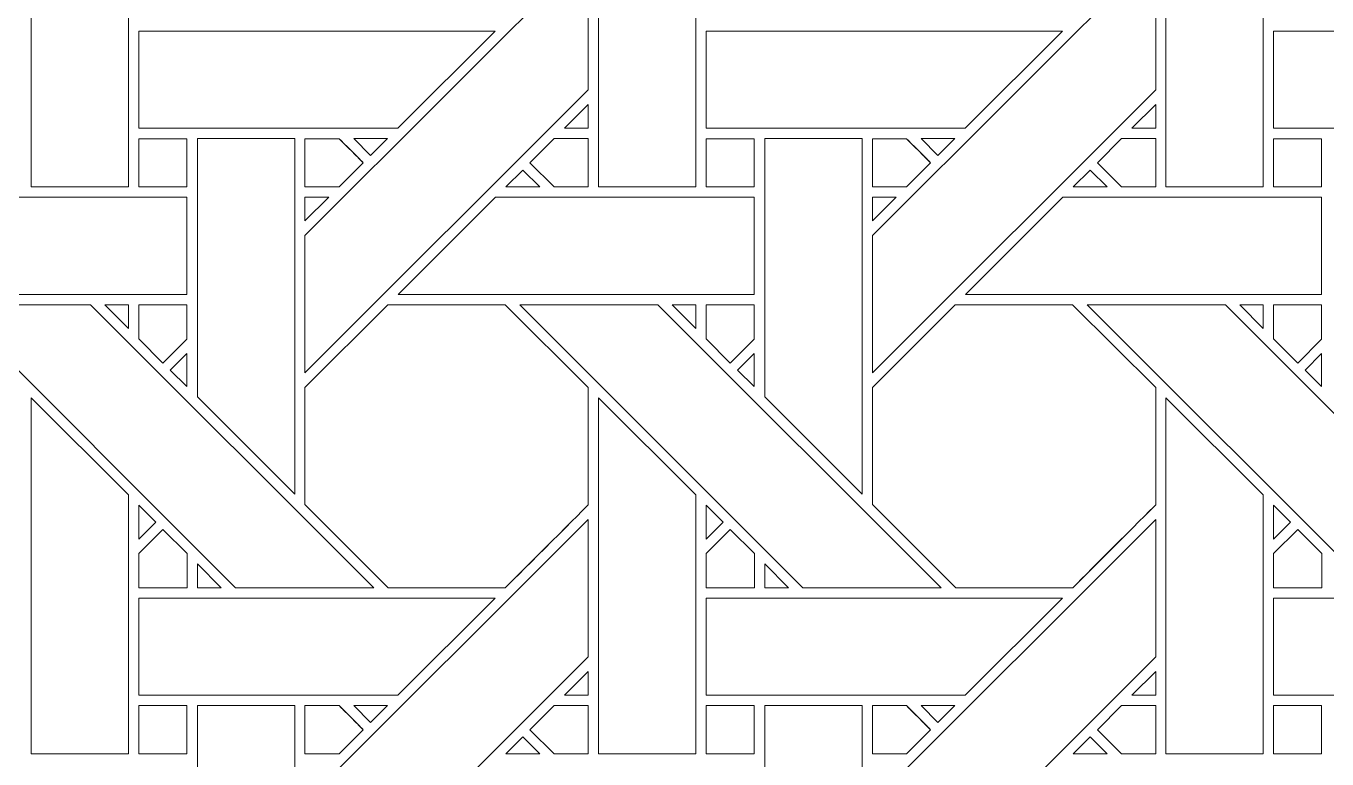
# Model space of a CAD drawing. Header units: inches. Extents: x 3.4 to 21.4, y 4.6 to 13.6.
# Drawn here: x 7.885 to 10.06, y 5.725 to 6.951 of the extents above; entities that cross this region are included whole.
import ezdxf

# ---------------------------------------------------------------- set-up
doc = ezdxf.new("R2010")
doc.units = ezdxf.units.IN
doc.header["$MEASUREMENT"] = 0
doc.layers.add('Design', color=7, linetype='Continuous', lineweight=0)

msp = doc.modelspace()

# ---------------------------------------------------------------- linework, layer by layer
at = {"layer": 'Design'}
for points, knots in [([(3.3829, 13.5948), (3.3829, 13.5948), (3.3829, 4.5948), (3.3829, 4.5948), (3.3829, 4.5948), (21.3829, 4.5948), (21.3829, 4.5948), (21.3829, 4.5948), (21.3829, 13.5948), (21.3829, 13.5948), (21.3829, 13.5948), (3.3829, 13.5948), (3.3829, 13.5948)], [0, 0, 0, 0, 1, 1, 1, 2, 2, 2, 3, 3, 3, 4, 4, 4, 4]), ([(3.8379, 13.1448), (3.8379, 13.1448), (3.8379, 5.0448), (3.8379, 5.0448), (3.8379, 5.0448), (20.9329, 5.0448), (20.9329, 5.0448), (20.9329, 5.0448), (20.9329, 13.1448), (20.9329, 13.1448), (20.9329, 13.1448), (3.8379, 13.1448), (3.8379, 13.1448)], [0, 0, 0, 0, 1, 1, 1, 2, 2, 2, 3, 3, 3, 4, 4, 4, 4]), ([(8.056, 7.1157), (8.056, 7.1157), (8.056, 6.682), (8.056, 6.682), (8.056, 6.682), (7.8932, 6.682), (7.8932, 6.682), (7.8932, 6.682), (7.8932, 7.2778), (7.8932, 7.2778), (7.8932, 7.2778), (8.056, 7.1157), (8.056, 7.1157)], [0, 0, 0, 0, 1, 1, 1, 2, 2, 2, 3, 3, 3, 4, 4, 4, 4]), ([(9.0047, 7.1157), (9.0047, 7.1157), (9.0047, 6.682), (9.0047, 6.682), (9.0047, 6.682), (8.8419, 6.682), (8.8419, 6.682), (8.8419, 6.682), (8.8419, 7.2778), (8.8419, 7.2778), (8.8419, 7.2778), (9.0047, 7.1157), (9.0047, 7.1157)], [0, 0, 0, 0, 1, 1, 1, 2, 2, 2, 3, 3, 3, 4, 4, 4, 4]), ([(9.9534, 7.1157), (9.9534, 7.1157), (9.9534, 6.682), (9.9534, 6.682), (9.9534, 6.682), (9.7907, 6.682), (9.7907, 6.682), (9.7907, 6.682), (9.7907, 7.2778), (9.7907, 7.2778), (9.7907, 7.2778), (9.9534, 7.1157), (9.9534, 7.1157)], [0, 0, 0, 0, 1, 1, 1, 2, 2, 2, 3, 3, 3, 4, 4, 4, 4]), ([(8.3511, 6.6007), (8.3511, 6.6007), (8.8248, 7.0743), (8.8248, 7.0743), (8.8248, 7.0743), (8.8248, 6.8442), (8.8248, 6.8442), (8.8248, 6.8442), (8.3511, 6.3706), (8.3511, 6.3706), (8.3511, 6.3706), (8.3511, 6.6007), (8.3511, 6.6007)], [0, 0, 0, 0, 1, 1, 1, 2, 2, 2, 3, 3, 3, 4, 4, 4, 4]), ([(9.2999, 6.6007), (9.2999, 6.6007), (9.7735, 7.0743), (9.7735, 7.0743), (9.7735, 7.0743), (9.7735, 6.8442), (9.7735, 6.8442), (9.7735, 6.8442), (9.2999, 6.3706), (9.2999, 6.3706), (9.2999, 6.3706), (9.2999, 6.6007), (9.2999, 6.6007)], [0, 0, 0, 0, 1, 1, 1, 2, 2, 2, 3, 3, 3, 4, 4, 4, 4]), ([(8.0733, 6.78), (8.0733, 6.78), (8.0733, 6.9427), (8.0733, 6.9427), (8.0733, 6.9427), (8.669, 6.9427), (8.669, 6.9427), (8.669, 6.9427), (8.5062, 6.78), (8.5062, 6.78), (8.5062, 6.78), (8.0733, 6.78), (8.0733, 6.78)], [0, 0, 0, 0, 1, 1, 1, 2, 2, 2, 3, 3, 3, 4, 4, 4, 4]), ([(9.022, 6.78), (9.022, 6.78), (9.022, 6.9427), (9.022, 6.9427), (9.022, 6.9427), (9.6177, 6.9427), (9.6177, 6.9427), (9.6177, 6.9427), (9.455, 6.78), (9.455, 6.78), (9.455, 6.78), (9.022, 6.78), (9.022, 6.78)], [0, 0, 0, 0, 1, 1, 1, 2, 2, 2, 3, 3, 3, 4, 4, 4, 4]), ([(9.9707, 6.78), (9.9707, 6.78), (9.9707, 6.9427), (9.9707, 6.9427), (9.9707, 6.9427), (10.5664, 6.9427), (10.5664, 6.9427), (10.5664, 6.9427), (10.4037, 6.78), (10.4037, 6.78), (10.4037, 6.78), (9.9707, 6.78), (9.9707, 6.78)], [0, 0, 0, 0, 1, 1, 1, 2, 2, 2, 3, 3, 3, 4, 4, 4, 4]), ([(8.785, 6.7801), (8.785, 6.7801), (8.8248, 6.8198), (8.8248, 6.8198), (8.8248, 6.8198), (8.8248, 6.7801), (8.8248, 6.7801), (8.8248, 6.7801), (8.785, 6.7801), (8.785, 6.7801)], [0, 0, 0, 0, 1, 1, 1, 2, 2, 2, 3, 3, 3, 3]), ([(9.7338, 6.7801), (9.7338, 6.7801), (9.7735, 6.8198), (9.7735, 6.8198), (9.7735, 6.8198), (9.7735, 6.7801), (9.7735, 6.7801), (9.7735, 6.7801), (9.7338, 6.7801), (9.7338, 6.7801)], [0, 0, 0, 0, 1, 1, 1, 2, 2, 2, 3, 3, 3, 3]), ([(8.1535, 6.682), (8.1535, 6.682), (8.0732, 6.682), (8.0732, 6.682), (8.0732, 6.682), (8.0732, 6.7627), (8.0732, 6.7627), (8.0732, 6.7627), (8.1535, 6.7627), (8.1535, 6.7627), (8.1535, 6.7627), (8.1535, 6.682), (8.1535, 6.682)], [0, 0, 0, 0, 1, 1, 1, 2, 2, 2, 3, 3, 3, 4, 4, 4, 4]), ([(8.0732, 6.7627), (8.0732, 6.7627), (8.1535, 6.7627), (8.1535, 6.7627), (8.1535, 6.7627), (8.1535, 6.682), (8.1535, 6.682), (8.1535, 6.682), (8.0732, 6.682), (8.0732, 6.682), (8.0732, 6.682), (8.0732, 6.7627), (8.0732, 6.7627)], [0, 0, 0, 0, 1, 1, 1, 2, 2, 2, 3, 3, 3, 4, 4, 4, 4]), ([(8.334, 6.7628), (8.334, 6.7628), (8.334, 6.1677), (8.334, 6.1677), (8.334, 6.1677), (8.1711, 6.3306), (8.1711, 6.3306), (8.1711, 6.3306), (8.1711, 6.7628), (8.1711, 6.7628), (8.1711, 6.7628), (8.334, 6.7628), (8.334, 6.7628)], [0, 0, 0, 0, 1, 1, 1, 2, 2, 2, 3, 3, 3, 4, 4, 4, 4]), ([(8.4081, 6.7627), (8.4133, 6.7576), (8.4441, 6.7268), (8.4485, 6.7224), (8.4485, 6.7224), (8.4081, 6.682), (8.4081, 6.682), (8.4081, 6.682), (8.3511, 6.682), (8.3511, 6.682), (8.3511, 6.682), (8.3511, 6.7627), (8.3511, 6.7627), (8.3511, 6.7627), (8.4081, 6.7627), (8.4081, 6.7627)], [0, 0, 0, 0, 1, 1, 1, 2, 2, 2, 3, 3, 3, 4, 4, 4, 5, 5, 5, 5]), ([(8.3511, 6.7627), (8.3511, 6.7627), (8.4081, 6.7627), (8.4081, 6.7627), (8.4137, 6.7573), (8.4485, 6.7224), (8.4485, 6.7224), (8.4485, 6.7224), (8.4081, 6.682), (8.4081, 6.682), (8.4081, 6.682), (8.3511, 6.682), (8.3511, 6.682), (8.3511, 6.682), (8.3511, 6.7627), (8.3511, 6.7627)], [0, 0, 0, 0, 1, 1, 1, 2, 2, 2, 3, 3, 3, 4, 4, 4, 5, 5, 5, 5]), ([(8.489, 6.7628), (8.489, 6.7628), (8.4607, 6.7346), (8.4607, 6.7346), (8.4607, 6.7346), (8.4326, 6.7628), (8.4326, 6.7628), (8.4326, 6.7628), (8.489, 6.7628), (8.489, 6.7628)], [0, 0, 0, 0, 1, 1, 1, 2, 2, 2, 3, 3, 3, 3]), ([(8.8248, 6.7628), (8.8248, 6.7628), (8.8248, 6.682), (8.8248, 6.682), (8.8248, 6.682), (8.7676, 6.682), (8.7676, 6.682), (8.7676, 6.682), (8.7273, 6.7223), (8.7273, 6.7223), (8.7273, 6.7223), (8.7677, 6.7628), (8.7677, 6.7628), (8.7677, 6.7628), (8.8248, 6.7628), (8.8248, 6.7628)], [0, 0, 0, 0, 1, 1, 1, 2, 2, 2, 3, 3, 3, 4, 4, 4, 5, 5, 5, 5]), ([(8.7273, 6.7223), (8.7273, 6.7223), (8.7677, 6.7628), (8.7677, 6.7628), (8.7677, 6.7628), (8.8248, 6.7628), (8.8248, 6.7628), (8.8248, 6.7628), (8.8248, 6.682), (8.8248, 6.682), (8.8248, 6.682), (8.7676, 6.682), (8.7676, 6.682), (8.7676, 6.682), (8.7273, 6.7223), (8.7273, 6.7223)], [0, 0, 0, 0, 1, 1, 1, 2, 2, 2, 3, 3, 3, 4, 4, 4, 5, 5, 5, 5]), ([(9.1022, 6.682), (9.1022, 6.682), (9.022, 6.682), (9.022, 6.682), (9.022, 6.682), (9.022, 6.7627), (9.022, 6.7627), (9.022, 6.7627), (9.1022, 6.7627), (9.1022, 6.7627), (9.1022, 6.7627), (9.1022, 6.682), (9.1022, 6.682)], [0, 0, 0, 0, 1, 1, 1, 2, 2, 2, 3, 3, 3, 4, 4, 4, 4]), ([(9.022, 6.7627), (9.022, 6.7627), (9.1022, 6.7627), (9.1022, 6.7627), (9.1022, 6.7627), (9.1022, 6.682), (9.1022, 6.682), (9.1022, 6.682), (9.022, 6.682), (9.022, 6.682), (9.022, 6.682), (9.022, 6.7627), (9.022, 6.7627)], [0, 0, 0, 0, 1, 1, 1, 2, 2, 2, 3, 3, 3, 4, 4, 4, 4]), ([(9.2827, 6.7628), (9.2827, 6.7628), (9.2827, 6.1677), (9.2827, 6.1677), (9.2827, 6.1677), (9.1198, 6.3306), (9.1198, 6.3306), (9.1198, 6.3306), (9.1198, 6.7628), (9.1198, 6.7628), (9.1198, 6.7628), (9.2827, 6.7628), (9.2827, 6.7628)], [0, 0, 0, 0, 1, 1, 1, 2, 2, 2, 3, 3, 3, 4, 4, 4, 4]), ([(9.3569, 6.7627), (9.362, 6.7576), (9.3928, 6.7268), (9.3972, 6.7224), (9.3972, 6.7224), (9.3568, 6.682), (9.3568, 6.682), (9.3568, 6.682), (9.2998, 6.682), (9.2998, 6.682), (9.2998, 6.682), (9.2998, 6.7627), (9.2998, 6.7627), (9.2998, 6.7627), (9.3569, 6.7627), (9.3569, 6.7627)], [0, 0, 0, 0, 1, 1, 1, 2, 2, 2, 3, 3, 3, 4, 4, 4, 5, 5, 5, 5]), ([(9.2998, 6.7627), (9.2998, 6.7627), (9.3569, 6.7627), (9.3569, 6.7627), (9.3623, 6.7574), (9.3931, 6.7266), (9.3972, 6.7224), (9.3972, 6.7224), (9.3568, 6.682), (9.3568, 6.682), (9.3568, 6.682), (9.2998, 6.682), (9.2998, 6.682), (9.2998, 6.682), (9.2998, 6.7627), (9.2998, 6.7627)], [0, 0, 0, 0, 1, 1, 1, 2, 2, 2, 3, 3, 3, 4, 4, 4, 5, 5, 5, 5]), ([(9.4377, 6.7628), (9.4377, 6.7628), (9.4095, 6.7346), (9.4095, 6.7346), (9.4095, 6.7346), (9.3813, 6.7628), (9.3813, 6.7628), (9.3813, 6.7628), (9.4377, 6.7628), (9.4377, 6.7628)], [0, 0, 0, 0, 1, 1, 1, 2, 2, 2, 3, 3, 3, 3]), ([(9.7735, 6.7628), (9.7735, 6.7628), (9.7735, 6.682), (9.7735, 6.682), (9.7735, 6.682), (9.7164, 6.682), (9.7164, 6.682), (9.7164, 6.682), (9.676, 6.7223), (9.676, 6.7223), (9.676, 6.7223), (9.7165, 6.7628), (9.7165, 6.7628), (9.7165, 6.7628), (9.7735, 6.7628), (9.7735, 6.7628)], [0, 0, 0, 0, 1, 1, 1, 2, 2, 2, 3, 3, 3, 4, 4, 4, 5, 5, 5, 5]), ([(9.676, 6.7223), (9.676, 6.7223), (9.7165, 6.7628), (9.7165, 6.7628), (9.7165, 6.7628), (9.7735, 6.7628), (9.7735, 6.7628), (9.7735, 6.7628), (9.7735, 6.682), (9.7735, 6.682), (9.7735, 6.682), (9.7164, 6.682), (9.7164, 6.682), (9.7164, 6.682), (9.676, 6.7223), (9.676, 6.7223)], [0, 0, 0, 0, 1, 1, 1, 2, 2, 2, 3, 3, 3, 4, 4, 4, 5, 5, 5, 5]), ([(10.0509, 6.682), (10.0509, 6.682), (9.9707, 6.682), (9.9707, 6.682), (9.9707, 6.682), (9.9707, 6.7627), (9.9707, 6.7627), (9.9707, 6.7627), (10.0509, 6.7627), (10.0509, 6.7627), (10.0509, 6.7627), (10.0509, 6.682), (10.0509, 6.682)], [0, 0, 0, 0, 1, 1, 1, 2, 2, 2, 3, 3, 3, 4, 4, 4, 4]), ([(10.0509, 6.7627), (10.0509, 6.7627), (10.0509, 6.682), (10.0509, 6.682), (10.0509, 6.682), (9.9707, 6.682), (9.9707, 6.682), (9.9707, 6.682), (9.9707, 6.7627), (9.9707, 6.7627), (9.9707, 6.7627), (10.0509, 6.7627), (10.0509, 6.7627)], [0, 0, 0, 0, 1, 1, 1, 2, 2, 2, 3, 3, 3, 4, 4, 4, 4]), ([(8.7435, 6.682), (8.7435, 6.682), (8.687, 6.682), (8.687, 6.682), (8.687, 6.682), (8.7152, 6.7102), (8.7152, 6.7102), (8.7152, 6.7102), (8.7435, 6.682), (8.7435, 6.682)], [0, 0, 0, 0, 1, 1, 1, 2, 2, 2, 3, 3, 3, 3]), ([(9.6922, 6.682), (9.6922, 6.682), (9.6357, 6.682), (9.6357, 6.682), (9.6357, 6.682), (9.6639, 6.7102), (9.6639, 6.7102), (9.6639, 6.7102), (9.6922, 6.682), (9.6922, 6.682)], [0, 0, 0, 0, 1, 1, 1, 2, 2, 2, 3, 3, 3, 3]), ([(7.5582, 6.502), (7.5582, 6.502), (7.7211, 6.6648), (7.7211, 6.6648), (7.7211, 6.6648), (8.1535, 6.6648), (8.1535, 6.6648), (8.1535, 6.6648), (8.1535, 6.502), (8.1535, 6.502), (8.1535, 6.502), (7.5582, 6.502), (7.5582, 6.502)], [0, 0, 0, 0, 1, 1, 1, 2, 2, 2, 3, 3, 3, 4, 4, 4, 4]), ([(8.391, 6.6649), (8.391, 6.6649), (8.3511, 6.625), (8.3511, 6.625), (8.3511, 6.625), (8.3511, 6.6649), (8.3511, 6.6649), (8.3511, 6.6649), (8.391, 6.6649), (8.391, 6.6649)], [0, 0, 0, 0, 1, 1, 1, 2, 2, 2, 3, 3, 3, 3]), ([(8.507, 6.502), (8.507, 6.502), (8.6698, 6.6648), (8.6698, 6.6648), (8.6698, 6.6648), (9.1022, 6.6648), (9.1022, 6.6648), (9.1022, 6.6648), (9.1022, 6.502), (9.1022, 6.502), (9.1022, 6.502), (8.507, 6.502), (8.507, 6.502)], [0, 0, 0, 0, 1, 1, 1, 2, 2, 2, 3, 3, 3, 4, 4, 4, 4]), ([(9.3397, 6.6649), (9.3397, 6.6649), (9.2999, 6.625), (9.2999, 6.625), (9.2999, 6.625), (9.2999, 6.6649), (9.2999, 6.6649), (9.2999, 6.6649), (9.3397, 6.6649), (9.3397, 6.6649)], [0, 0, 0, 0, 1, 1, 1, 2, 2, 2, 3, 3, 3, 3]), ([(9.4557, 6.502), (9.4557, 6.502), (9.6185, 6.6648), (9.6185, 6.6648), (9.6185, 6.6648), (10.051, 6.6648), (10.051, 6.6648), (10.051, 6.6648), (10.051, 6.502), (10.051, 6.502), (10.051, 6.502), (9.4557, 6.502), (9.4557, 6.502)], [0, 0, 0, 0, 1, 1, 1, 2, 2, 2, 3, 3, 3, 4, 4, 4, 4]), ([(7.7616, 6.4849), (7.7616, 6.4849), (7.9925, 6.4849), (7.9925, 6.4849), (7.9925, 6.4849), (8.4661, 6.0113), (8.4661, 6.0113), (8.4661, 6.0113), (8.2351, 6.0113), (8.2351, 6.0113), (8.2351, 6.0113), (7.7616, 6.4849), (7.7616, 6.4849)], [0, 0, 0, 0, 1, 1, 1, 2, 2, 2, 3, 3, 3, 4, 4, 4, 4]), ([(8.0561, 6.4849), (8.0561, 6.4849), (8.0561, 6.4451), (8.0561, 6.4451), (8.0561, 6.4451), (8.0166, 6.4849), (8.0166, 6.4849), (8.0166, 6.4849), (8.0561, 6.4849), (8.0561, 6.4849)], [0, 0, 0, 0, 1, 1, 1, 2, 2, 2, 3, 3, 3, 3]), ([(8.1535, 6.4849), (8.1535, 6.4849), (8.1535, 6.4273), (8.1535, 6.4273), (8.1535, 6.4273), (8.1135, 6.3873), (8.1135, 6.3873), (8.1135, 6.3873), (8.0732, 6.4277), (8.0732, 6.4277), (8.0732, 6.4277), (8.0732, 6.4849), (8.0732, 6.4849), (8.0732, 6.4849), (8.1535, 6.4849), (8.1535, 6.4849)], [0, 0, 0, 0, 1, 1, 1, 2, 2, 2, 3, 3, 3, 4, 4, 4, 5, 5, 5, 5]), ([(8.1135, 6.3873), (8.1135, 6.3873), (8.0732, 6.4277), (8.0732, 6.4277), (8.0732, 6.4277), (8.0732, 6.4849), (8.0732, 6.4849), (8.0732, 6.4849), (8.1535, 6.4849), (8.1535, 6.4849), (8.1535, 6.4849), (8.1535, 6.4273), (8.1535, 6.4273), (8.1535, 6.4273), (8.1135, 6.3873), (8.1135, 6.3873)], [0, 0, 0, 0, 1, 1, 1, 2, 2, 2, 3, 3, 3, 4, 4, 4, 5, 5, 5, 5]), ([(8.4898, 6.4849), (8.4898, 6.4849), (8.686, 6.4849), (8.686, 6.4849), (8.686, 6.4849), (8.8247, 6.3462), (8.8247, 6.3462), (8.8247, 6.3462), (8.8247, 6.1499), (8.8247, 6.1499), (8.8069, 6.132), (8.695, 6.0203), (8.686, 6.0113), (8.686, 6.0113), (8.4903, 6.0113), (8.4903, 6.0113), (8.4903, 6.0113), (8.3511, 6.1505), (8.3511, 6.1505), (8.3511, 6.1505), (8.3511, 6.3462), (8.3511, 6.3462), (8.3511, 6.3462), (8.4898, 6.4849), (8.4898, 6.4849)], [0, 0, 0, 0, 1, 1, 1, 2, 2, 2, 3, 3, 3, 4, 4, 4, 5, 5, 5, 6, 6, 6, 7, 7, 7, 8, 8, 8, 8]), ([(8.3511, 6.1505), (8.3511, 6.1505), (8.3511, 6.3462), (8.3511, 6.3462), (8.3511, 6.3462), (8.4898, 6.4849), (8.4898, 6.4849), (8.4898, 6.4849), (8.686, 6.4849), (8.686, 6.4849), (8.686, 6.4849), (8.8247, 6.3462), (8.8247, 6.3462), (8.8247, 6.3462), (8.8247, 6.1499), (8.8247, 6.1499), (8.8068, 6.1319), (8.6949, 6.0202), (8.686, 6.0113), (8.686, 6.0113), (8.4903, 6.0113), (8.4903, 6.0113), (8.4903, 6.0113), (8.3511, 6.1505), (8.3511, 6.1505)], [0, 0, 0, 0, 1, 1, 1, 2, 2, 2, 3, 3, 3, 4, 4, 4, 5, 5, 5, 6, 6, 6, 7, 7, 7, 8, 8, 8, 8]), ([(8.7103, 6.4849), (8.7103, 6.4849), (8.9412, 6.4849), (8.9412, 6.4849), (8.9412, 6.4849), (9.4149, 6.0113), (9.4149, 6.0113), (9.4149, 6.0113), (9.1838, 6.0113), (9.1838, 6.0113), (9.1838, 6.0113), (8.7103, 6.4849), (8.7103, 6.4849)], [0, 0, 0, 0, 1, 1, 1, 2, 2, 2, 3, 3, 3, 4, 4, 4, 4]), ([(9.0048, 6.4849), (9.0048, 6.4849), (9.0048, 6.4451), (9.0048, 6.4451), (9.0048, 6.4451), (8.9653, 6.4849), (8.9653, 6.4849), (8.9653, 6.4849), (9.0048, 6.4849), (9.0048, 6.4849)], [0, 0, 0, 0, 1, 1, 1, 2, 2, 2, 3, 3, 3, 3]), ([(9.1022, 6.4849), (9.1022, 6.4849), (9.1022, 6.4273), (9.1022, 6.4273), (9.1022, 6.4273), (9.0623, 6.3873), (9.0623, 6.3873), (9.0623, 6.3873), (9.0219, 6.4277), (9.0219, 6.4277), (9.0219, 6.4277), (9.0219, 6.4849), (9.0219, 6.4849), (9.0219, 6.4849), (9.1022, 6.4849), (9.1022, 6.4849)], [0, 0, 0, 0, 1, 1, 1, 2, 2, 2, 3, 3, 3, 4, 4, 4, 5, 5, 5, 5]), ([(9.0623, 6.3873), (9.0623, 6.3873), (9.0219, 6.4277), (9.0219, 6.4277), (9.0219, 6.4277), (9.0219, 6.4849), (9.0219, 6.4849), (9.0219, 6.4849), (9.1022, 6.4849), (9.1022, 6.4849), (9.1022, 6.4849), (9.1022, 6.4273), (9.1022, 6.4273), (9.1022, 6.4273), (9.0623, 6.3873), (9.0623, 6.3873)], [0, 0, 0, 0, 1, 1, 1, 2, 2, 2, 3, 3, 3, 4, 4, 4, 5, 5, 5, 5]), ([(9.4385, 6.4849), (9.4385, 6.4849), (9.6347, 6.4849), (9.6347, 6.4849), (9.6347, 6.4849), (9.7735, 6.3462), (9.7735, 6.3462), (9.7735, 6.3462), (9.7735, 6.1499), (9.7735, 6.1499), (9.7557, 6.132), (9.6438, 6.0203), (9.6348, 6.0113), (9.6348, 6.0113), (9.4391, 6.0113), (9.4391, 6.0113), (9.4391, 6.0113), (9.2998, 6.1505), (9.2998, 6.1505), (9.2998, 6.1505), (9.2998, 6.3462), (9.2998, 6.3462), (9.2998, 6.3462), (9.4385, 6.4849), (9.4385, 6.4849)], [0, 0, 0, 0, 1, 1, 1, 2, 2, 2, 3, 3, 3, 4, 4, 4, 5, 5, 5, 6, 6, 6, 7, 7, 7, 8, 8, 8, 8]), ([(9.2998, 6.1505), (9.2998, 6.1505), (9.2998, 6.3462), (9.2998, 6.3462), (9.2998, 6.3462), (9.4385, 6.4849), (9.4385, 6.4849), (9.4385, 6.4849), (9.6347, 6.4849), (9.6347, 6.4849), (9.6347, 6.4849), (9.7735, 6.3462), (9.7735, 6.3462), (9.7735, 6.3462), (9.7735, 6.1499), (9.7735, 6.1499), (9.7555, 6.1318), (9.6436, 6.0201), (9.6348, 6.0113), (9.6348, 6.0113), (9.4391, 6.0113), (9.4391, 6.0113), (9.4391, 6.0113), (9.2998, 6.1505), (9.2998, 6.1505)], [0, 0, 0, 0, 1, 1, 1, 2, 2, 2, 3, 3, 3, 4, 4, 4, 5, 5, 5, 6, 6, 6, 7, 7, 7, 8, 8, 8, 8]), ([(9.659, 6.4849), (9.659, 6.4849), (9.89, 6.4849), (9.89, 6.4849), (9.89, 6.4849), (10.3636, 6.0113), (10.3636, 6.0113), (10.3636, 6.0113), (10.1326, 6.0113), (10.1326, 6.0113), (10.1326, 6.0113), (9.659, 6.4849), (9.659, 6.4849)], [0, 0, 0, 0, 1, 1, 1, 2, 2, 2, 3, 3, 3, 4, 4, 4, 4]), ([(9.9535, 6.4849), (9.9535, 6.4849), (9.9535, 6.4451), (9.9535, 6.4451), (9.9535, 6.4451), (9.9141, 6.4849), (9.9141, 6.4849), (9.9141, 6.4849), (9.9535, 6.4849), (9.9535, 6.4849)], [0, 0, 0, 0, 1, 1, 1, 2, 2, 2, 3, 3, 3, 3]), ([(10.0509, 6.4849), (10.0509, 6.4849), (10.0509, 6.4273), (10.0509, 6.4273), (10.0509, 6.4273), (10.011, 6.3873), (10.011, 6.3873), (10.011, 6.3873), (9.9707, 6.4277), (9.9707, 6.4277), (9.9707, 6.4277), (9.9707, 6.4849), (9.9707, 6.4849), (9.9707, 6.4849), (10.0509, 6.4849), (10.0509, 6.4849)], [0, 0, 0, 0, 1, 1, 1, 2, 2, 2, 3, 3, 3, 4, 4, 4, 5, 5, 5, 5]), ([(10.011, 6.3873), (10.011, 6.3873), (9.9707, 6.4277), (9.9707, 6.4277), (9.9707, 6.4277), (9.9707, 6.4849), (9.9707, 6.4849), (9.9707, 6.4849), (10.0509, 6.4849), (10.0509, 6.4849), (10.0509, 6.4849), (10.0509, 6.4273), (10.0509, 6.4273), (10.0509, 6.4273), (10.011, 6.3873), (10.011, 6.3873)], [0, 0, 0, 0, 1, 1, 1, 2, 2, 2, 3, 3, 3, 4, 4, 4, 5, 5, 5, 5]), ([(8.1535, 6.4031), (8.1535, 6.4031), (8.1535, 6.3479), (8.1535, 6.3479), (8.1535, 6.3479), (8.1258, 6.3753), (8.1258, 6.3753), (8.1258, 6.3753), (8.1535, 6.4031), (8.1535, 6.4031)], [0, 0, 0, 0, 1, 1, 1, 2, 2, 2, 3, 3, 3, 3]), ([(9.1022, 6.4031), (9.1022, 6.4031), (9.1022, 6.3479), (9.1022, 6.3479), (9.1022, 6.3479), (9.0745, 6.3753), (9.0745, 6.3753), (9.0745, 6.3753), (9.1022, 6.4031), (9.1022, 6.4031)], [0, 0, 0, 0, 1, 1, 1, 2, 2, 2, 3, 3, 3, 3]), ([(10.051, 6.4031), (10.051, 6.4031), (10.051, 6.3479), (10.051, 6.3479), (10.051, 6.3479), (10.0232, 6.3753), (10.0232, 6.3753), (10.0232, 6.3753), (10.051, 6.4031), (10.051, 6.4031)], [0, 0, 0, 0, 1, 1, 1, 2, 2, 2, 3, 3, 3, 3]), ([(8.056, 6.1669), (8.056, 6.1669), (8.056, 5.7333), (8.056, 5.7333), (8.056, 5.7333), (7.8932, 5.7333), (7.8932, 5.7333), (7.8932, 5.7333), (7.8932, 6.3291), (7.8932, 6.3291), (7.8932, 6.3291), (8.056, 6.1669), (8.056, 6.1669)], [0, 0, 0, 0, 1, 1, 1, 2, 2, 2, 3, 3, 3, 4, 4, 4, 4]), ([(9.0047, 6.1669), (9.0047, 6.1669), (9.0047, 5.7333), (9.0047, 5.7333), (9.0047, 5.7333), (8.8419, 5.7333), (8.8419, 5.7333), (8.8419, 5.7333), (8.8419, 6.3291), (8.8419, 6.3291), (8.8419, 6.3291), (9.0047, 6.1669), (9.0047, 6.1669)], [0, 0, 0, 0, 1, 1, 1, 2, 2, 2, 3, 3, 3, 4, 4, 4, 4]), ([(9.9534, 6.1669), (9.9534, 6.1669), (9.9534, 5.7333), (9.9534, 5.7333), (9.9534, 5.7333), (9.7907, 5.7333), (9.7907, 5.7333), (9.7907, 5.7333), (9.7907, 6.3291), (9.7907, 6.3291), (9.7907, 6.3291), (9.9534, 6.1669), (9.9534, 6.1669)], [0, 0, 0, 0, 1, 1, 1, 2, 2, 2, 3, 3, 3, 4, 4, 4, 4]), ([(8.0733, 6.0927), (8.0733, 6.0927), (8.0733, 6.1495), (8.0733, 6.1495), (8.0733, 6.1495), (8.1015, 6.1209), (8.1015, 6.1209), (8.1015, 6.1209), (8.0733, 6.0927), (8.0733, 6.0927)], [0, 0, 0, 0, 1, 1, 1, 2, 2, 2, 3, 3, 3, 3]), ([(9.022, 6.0927), (9.022, 6.0927), (9.022, 6.1495), (9.022, 6.1495), (9.022, 6.1495), (9.0502, 6.1209), (9.0502, 6.1209), (9.0502, 6.1209), (9.022, 6.0927), (9.022, 6.0927)], [0, 0, 0, 0, 1, 1, 1, 2, 2, 2, 3, 3, 3, 3]), ([(9.9707, 6.0927), (9.9707, 6.0927), (9.9707, 6.1495), (9.9707, 6.1495), (9.9707, 6.1495), (9.9989, 6.1209), (9.9989, 6.1209), (9.9989, 6.1209), (9.9707, 6.0927), (9.9707, 6.0927)], [0, 0, 0, 0, 1, 1, 1, 2, 2, 2, 3, 3, 3, 3]), ([(8.3511, 5.6519), (8.3511, 5.6519), (8.8248, 6.1255), (8.8248, 6.1255), (8.8248, 6.1255), (8.8248, 5.8955), (8.8248, 5.8955), (8.8248, 5.8955), (8.3511, 5.4218), (8.3511, 5.4218), (8.3511, 5.4218), (8.3511, 5.6519), (8.3511, 5.6519)], [0, 0, 0, 0, 1, 1, 1, 2, 2, 2, 3, 3, 3, 4, 4, 4, 4]), ([(9.2999, 5.6519), (9.2999, 5.6519), (9.7735, 6.1255), (9.7735, 6.1255), (9.7735, 6.1255), (9.7735, 5.8955), (9.7735, 5.8955), (9.7735, 5.8955), (9.2999, 5.4218), (9.2999, 5.4218), (9.2999, 5.4218), (9.2999, 5.6519), (9.2999, 5.6519)], [0, 0, 0, 0, 1, 1, 1, 2, 2, 2, 3, 3, 3, 4, 4, 4, 4]), ([(8.0732, 6.011), (8.0732, 6.011), (8.0732, 6.0683), (8.0732, 6.0683), (8.0732, 6.0683), (8.1136, 6.1086), (8.1136, 6.1086), (8.1136, 6.1086), (8.1539, 6.0683), (8.1539, 6.0683), (8.1539, 6.0683), (8.1539, 6.011), (8.1539, 6.011), (8.1539, 6.011), (8.0732, 6.011), (8.0732, 6.011)], [0, 0, 0, 0, 1, 1, 1, 2, 2, 2, 3, 3, 3, 4, 4, 4, 5, 5, 5, 5]), ([(8.0732, 6.011), (8.0732, 6.011), (8.0732, 6.0683), (8.0732, 6.0683), (8.0732, 6.0683), (8.1136, 6.1086), (8.1136, 6.1086), (8.1136, 6.1086), (8.1539, 6.0683), (8.1539, 6.0683), (8.1539, 6.0683), (8.1539, 6.011), (8.1539, 6.011), (8.1539, 6.011), (8.0732, 6.011), (8.0732, 6.011)], [0, 0, 0, 0, 1, 1, 1, 2, 2, 2, 3, 3, 3, 4, 4, 4, 5, 5, 5, 5]), ([(9.022, 6.011), (9.022, 6.011), (9.022, 6.0683), (9.022, 6.0683), (9.022, 6.0683), (9.0623, 6.1086), (9.0623, 6.1086), (9.0623, 6.1086), (9.1026, 6.0683), (9.1026, 6.0683), (9.1026, 6.0683), (9.1026, 6.011), (9.1026, 6.011), (9.1026, 6.011), (9.022, 6.011), (9.022, 6.011)], [0, 0, 0, 0, 1, 1, 1, 2, 2, 2, 3, 3, 3, 4, 4, 4, 5, 5, 5, 5]), ([(9.022, 6.011), (9.022, 6.011), (9.022, 6.0683), (9.022, 6.0683), (9.022, 6.0683), (9.0623, 6.1086), (9.0623, 6.1086), (9.0623, 6.1086), (9.1026, 6.0683), (9.1026, 6.0683), (9.1026, 6.0683), (9.1026, 6.011), (9.1026, 6.011), (9.1026, 6.011), (9.022, 6.011), (9.022, 6.011)], [0, 0, 0, 0, 1, 1, 1, 2, 2, 2, 3, 3, 3, 4, 4, 4, 5, 5, 5, 5]), ([(9.9707, 6.011), (9.9707, 6.011), (9.9707, 6.0683), (9.9707, 6.0683), (9.9707, 6.0683), (10.011, 6.1086), (10.011, 6.1086), (10.011, 6.1086), (10.0514, 6.0683), (10.0514, 6.0683), (10.0514, 6.0683), (10.0514, 6.011), (10.0514, 6.011), (10.0514, 6.011), (9.9707, 6.011), (9.9707, 6.011)], [0, 0, 0, 0, 1, 1, 1, 2, 2, 2, 3, 3, 3, 4, 4, 4, 5, 5, 5, 5]), ([(10.011, 6.1086), (10.011, 6.1086), (10.0514, 6.0683), (10.0514, 6.0683), (10.0514, 6.0683), (10.0514, 6.011), (10.0514, 6.011), (10.0514, 6.011), (9.9707, 6.011), (9.9707, 6.011), (9.9707, 6.011), (9.9707, 6.0683), (9.9707, 6.0683), (9.9707, 6.0683), (10.011, 6.1086), (10.011, 6.1086)], [0, 0, 0, 0, 1, 1, 1, 2, 2, 2, 3, 3, 3, 4, 4, 4, 5, 5, 5, 5]), ([(8.2109, 6.0112), (8.2109, 6.0112), (8.1712, 6.0112), (8.1712, 6.0112), (8.1712, 6.0112), (8.1712, 6.051), (8.1712, 6.051), (8.1712, 6.051), (8.2109, 6.0112), (8.2109, 6.0112)], [0, 0, 0, 0, 1, 1, 1, 2, 2, 2, 3, 3, 3, 3]), ([(9.1596, 6.0112), (9.1596, 6.0112), (9.1199, 6.0112), (9.1199, 6.0112), (9.1199, 6.0112), (9.1199, 6.051), (9.1199, 6.051), (9.1199, 6.051), (9.1596, 6.0112), (9.1596, 6.0112)], [0, 0, 0, 0, 1, 1, 1, 2, 2, 2, 3, 3, 3, 3]), ([(8.0733, 5.8313), (8.0733, 5.8313), (8.0733, 5.994), (8.0733, 5.994), (8.0733, 5.994), (8.669, 5.994), (8.669, 5.994), (8.669, 5.994), (8.5062, 5.8313), (8.5062, 5.8313), (8.5062, 5.8313), (8.0733, 5.8313), (8.0733, 5.8313)], [0, 0, 0, 0, 1, 1, 1, 2, 2, 2, 3, 3, 3, 4, 4, 4, 4]), ([(9.022, 5.8313), (9.022, 5.8313), (9.022, 5.994), (9.022, 5.994), (9.022, 5.994), (9.6177, 5.994), (9.6177, 5.994), (9.6177, 5.994), (9.455, 5.8313), (9.455, 5.8313), (9.455, 5.8313), (9.022, 5.8313), (9.022, 5.8313)], [0, 0, 0, 0, 1, 1, 1, 2, 2, 2, 3, 3, 3, 4, 4, 4, 4]), ([(9.9707, 5.8313), (9.9707, 5.8313), (9.9707, 5.994), (9.9707, 5.994), (9.9707, 5.994), (10.5664, 5.994), (10.5664, 5.994), (10.5664, 5.994), (10.4037, 5.8313), (10.4037, 5.8313), (10.4037, 5.8313), (9.9707, 5.8313), (9.9707, 5.8313)], [0, 0, 0, 0, 1, 1, 1, 2, 2, 2, 3, 3, 3, 4, 4, 4, 4]), ([(8.785, 5.8313), (8.785, 5.8313), (8.8248, 5.8711), (8.8248, 5.8711), (8.8248, 5.8711), (8.8248, 5.8313), (8.8248, 5.8313), (8.8248, 5.8313), (8.785, 5.8313), (8.785, 5.8313)], [0, 0, 0, 0, 1, 1, 1, 2, 2, 2, 3, 3, 3, 3]), ([(9.7338, 5.8313), (9.7338, 5.8313), (9.7735, 5.8711), (9.7735, 5.8711), (9.7735, 5.8711), (9.7735, 5.8313), (9.7735, 5.8313), (9.7735, 5.8313), (9.7338, 5.8313), (9.7338, 5.8313)], [0, 0, 0, 0, 1, 1, 1, 2, 2, 2, 3, 3, 3, 3]), ([(8.1535, 5.814), (8.1535, 5.814), (8.1535, 5.7332), (8.1535, 5.7332), (8.1535, 5.7332), (8.0732, 5.7332), (8.0732, 5.7332), (8.0732, 5.7332), (8.0732, 5.814), (8.0732, 5.814), (8.0732, 5.814), (8.1535, 5.814), (8.1535, 5.814)], [0, 0, 0, 0, 1, 1, 1, 2, 2, 2, 3, 3, 3, 4, 4, 4, 4]), ([(8.0732, 5.814), (8.0732, 5.814), (8.1535, 5.814), (8.1535, 5.814), (8.1535, 5.814), (8.1535, 5.7332), (8.1535, 5.7332), (8.1535, 5.7332), (8.0732, 5.7332), (8.0732, 5.7332), (8.0732, 5.7332), (8.0732, 5.814), (8.0732, 5.814)], [0, 0, 0, 0, 1, 1, 1, 2, 2, 2, 3, 3, 3, 4, 4, 4, 4]), ([(8.334, 5.814), (8.334, 5.814), (8.334, 5.2189), (8.334, 5.2189), (8.334, 5.2189), (8.1711, 5.3818), (8.1711, 5.3818), (8.1711, 5.3818), (8.1711, 5.814), (8.1711, 5.814), (8.1711, 5.814), (8.334, 5.814), (8.334, 5.814)], [0, 0, 0, 0, 1, 1, 1, 2, 2, 2, 3, 3, 3, 4, 4, 4, 4]), ([(8.4081, 5.814), (8.4133, 5.8089), (8.4441, 5.7781), (8.4485, 5.7737), (8.4485, 5.7737), (8.4081, 5.7332), (8.4081, 5.7332), (8.4081, 5.7332), (8.3511, 5.7332), (8.3511, 5.7332), (8.3511, 5.7332), (8.3511, 5.814), (8.3511, 5.814), (8.3511, 5.814), (8.4081, 5.814), (8.4081, 5.814)], [0, 0, 0, 0, 1, 1, 1, 2, 2, 2, 3, 3, 3, 4, 4, 4, 5, 5, 5, 5]), ([(8.3511, 5.814), (8.3511, 5.814), (8.4081, 5.814), (8.4081, 5.814), (8.4136, 5.8086), (8.4485, 5.7737), (8.4485, 5.7737), (8.4485, 5.7737), (8.4081, 5.7332), (8.4081, 5.7332), (8.4081, 5.7332), (8.3511, 5.7332), (8.3511, 5.7332), (8.3511, 5.7332), (8.3511, 5.814), (8.3511, 5.814)], [0, 0, 0, 0, 1, 1, 1, 2, 2, 2, 3, 3, 3, 4, 4, 4, 5, 5, 5, 5]), ([(8.489, 5.814), (8.489, 5.814), (8.4607, 5.7859), (8.4607, 5.7859), (8.4607, 5.7859), (8.4326, 5.814), (8.4326, 5.814), (8.4326, 5.814), (8.489, 5.814), (8.489, 5.814)], [0, 0, 0, 0, 1, 1, 1, 2, 2, 2, 3, 3, 3, 3]), ([(8.8248, 5.814), (8.8248, 5.814), (8.8248, 5.7332), (8.8248, 5.7332), (8.8248, 5.7332), (8.7676, 5.7332), (8.7676, 5.7332), (8.7676, 5.7332), (8.7273, 5.7736), (8.7273, 5.7736), (8.7273, 5.7736), (8.7677, 5.814), (8.7677, 5.814), (8.7677, 5.814), (8.8248, 5.814), (8.8248, 5.814)], [0, 0, 0, 0, 1, 1, 1, 2, 2, 2, 3, 3, 3, 4, 4, 4, 5, 5, 5, 5]), ([(8.7273, 5.7736), (8.7273, 5.7736), (8.7677, 5.814), (8.7677, 5.814), (8.7677, 5.814), (8.8248, 5.814), (8.8248, 5.814), (8.8248, 5.814), (8.8248, 5.7332), (8.8248, 5.7332), (8.8248, 5.7332), (8.7676, 5.7332), (8.7676, 5.7332), (8.7676, 5.7332), (8.7273, 5.7736), (8.7273, 5.7736)], [0, 0, 0, 0, 1, 1, 1, 2, 2, 2, 3, 3, 3, 4, 4, 4, 5, 5, 5, 5]), ([(9.1022, 5.814), (9.1022, 5.814), (9.1022, 5.7332), (9.1022, 5.7332), (9.1022, 5.7332), (9.022, 5.7332), (9.022, 5.7332), (9.022, 5.7332), (9.022, 5.814), (9.022, 5.814), (9.022, 5.814), (9.1022, 5.814), (9.1022, 5.814)], [0, 0, 0, 0, 1, 1, 1, 2, 2, 2, 3, 3, 3, 4, 4, 4, 4]), ([(9.022, 5.814), (9.022, 5.814), (9.1022, 5.814), (9.1022, 5.814), (9.1022, 5.814), (9.1022, 5.7332), (9.1022, 5.7332), (9.1022, 5.7332), (9.022, 5.7332), (9.022, 5.7332), (9.022, 5.7332), (9.022, 5.814), (9.022, 5.814)], [0, 0, 0, 0, 1, 1, 1, 2, 2, 2, 3, 3, 3, 4, 4, 4, 4]), ([(9.2827, 5.814), (9.2827, 5.814), (9.2827, 5.2189), (9.2827, 5.2189), (9.2827, 5.2189), (9.1198, 5.3818), (9.1198, 5.3818), (9.1198, 5.3818), (9.1198, 5.814), (9.1198, 5.814), (9.1198, 5.814), (9.2827, 5.814), (9.2827, 5.814)], [0, 0, 0, 0, 1, 1, 1, 2, 2, 2, 3, 3, 3, 4, 4, 4, 4]), ([(9.3569, 5.814), (9.362, 5.8089), (9.3928, 5.7781), (9.3972, 5.7737), (9.3972, 5.7737), (9.3568, 5.7332), (9.3568, 5.7332), (9.3568, 5.7332), (9.2998, 5.7332), (9.2998, 5.7332), (9.2998, 5.7332), (9.2998, 5.814), (9.2998, 5.814), (9.2998, 5.814), (9.3569, 5.814), (9.3569, 5.814)], [0, 0, 0, 0, 1, 1, 1, 2, 2, 2, 3, 3, 3, 4, 4, 4, 5, 5, 5, 5]), ([(9.2998, 5.814), (9.2998, 5.814), (9.3569, 5.814), (9.3569, 5.814), (9.3623, 5.8086), (9.3932, 5.7777), (9.3972, 5.7737), (9.3972, 5.7737), (9.3568, 5.7332), (9.3568, 5.7332), (9.3568, 5.7332), (9.2998, 5.7332), (9.2998, 5.7332), (9.2998, 5.7332), (9.2998, 5.814), (9.2998, 5.814)], [0, 0, 0, 0, 1, 1, 1, 2, 2, 2, 3, 3, 3, 4, 4, 4, 5, 5, 5, 5]), ([(9.4377, 5.814), (9.4377, 5.814), (9.4095, 5.7859), (9.4095, 5.7859), (9.4095, 5.7859), (9.3813, 5.814), (9.3813, 5.814), (9.3813, 5.814), (9.4377, 5.814), (9.4377, 5.814)], [0, 0, 0, 0, 1, 1, 1, 2, 2, 2, 3, 3, 3, 3]), ([(9.7735, 5.814), (9.7735, 5.814), (9.7735, 5.7332), (9.7735, 5.7332), (9.7735, 5.7332), (9.7164, 5.7332), (9.7164, 5.7332), (9.7164, 5.7332), (9.676, 5.7736), (9.676, 5.7736), (9.676, 5.7736), (9.7165, 5.814), (9.7165, 5.814), (9.7165, 5.814), (9.7735, 5.814), (9.7735, 5.814)], [0, 0, 0, 0, 1, 1, 1, 2, 2, 2, 3, 3, 3, 4, 4, 4, 5, 5, 5, 5]), ([(9.676, 5.7736), (9.676, 5.7736), (9.7165, 5.814), (9.7165, 5.814), (9.7165, 5.814), (9.7735, 5.814), (9.7735, 5.814), (9.7735, 5.814), (9.7735, 5.7332), (9.7735, 5.7332), (9.7735, 5.7332), (9.7164, 5.7332), (9.7164, 5.7332), (9.7164, 5.7332), (9.676, 5.7736), (9.676, 5.7736)], [0, 0, 0, 0, 1, 1, 1, 2, 2, 2, 3, 3, 3, 4, 4, 4, 5, 5, 5, 5]), ([(10.0509, 5.814), (10.0509, 5.814), (10.0509, 5.7332), (10.0509, 5.7332), (10.0509, 5.7332), (9.9707, 5.7332), (9.9707, 5.7332), (9.9707, 5.7332), (9.9707, 5.814), (9.9707, 5.814), (9.9707, 5.814), (10.0509, 5.814), (10.0509, 5.814)], [0, 0, 0, 0, 1, 1, 1, 2, 2, 2, 3, 3, 3, 4, 4, 4, 4]), ([(10.0509, 5.814), (10.0509, 5.814), (10.0509, 5.7332), (10.0509, 5.7332), (10.0509, 5.7332), (9.9707, 5.7332), (9.9707, 5.7332), (9.9707, 5.7332), (9.9707, 5.814), (9.9707, 5.814), (9.9707, 5.814), (10.0509, 5.814), (10.0509, 5.814)], [0, 0, 0, 0, 1, 1, 1, 2, 2, 2, 3, 3, 3, 4, 4, 4, 4]), ([(8.7435, 5.7333), (8.7435, 5.7333), (8.687, 5.7333), (8.687, 5.7333), (8.687, 5.7333), (8.7152, 5.7615), (8.7152, 5.7615), (8.7152, 5.7615), (8.7435, 5.7333), (8.7435, 5.7333)], [0, 0, 0, 0, 1, 1, 1, 2, 2, 2, 3, 3, 3, 3]), ([(9.6922, 5.7333), (9.6922, 5.7333), (9.6357, 5.7333), (9.6357, 5.7333), (9.6357, 5.7333), (9.6639, 5.7615), (9.6639, 5.7615), (9.6639, 5.7615), (9.6922, 5.7333), (9.6922, 5.7333)], [0, 0, 0, 0, 1, 1, 1, 2, 2, 2, 3, 3, 3, 3])]:
    msp.add_open_spline(points, degree=3, knots=knots, dxfattribs=at)

doc.saveas('drawing.dxf')
